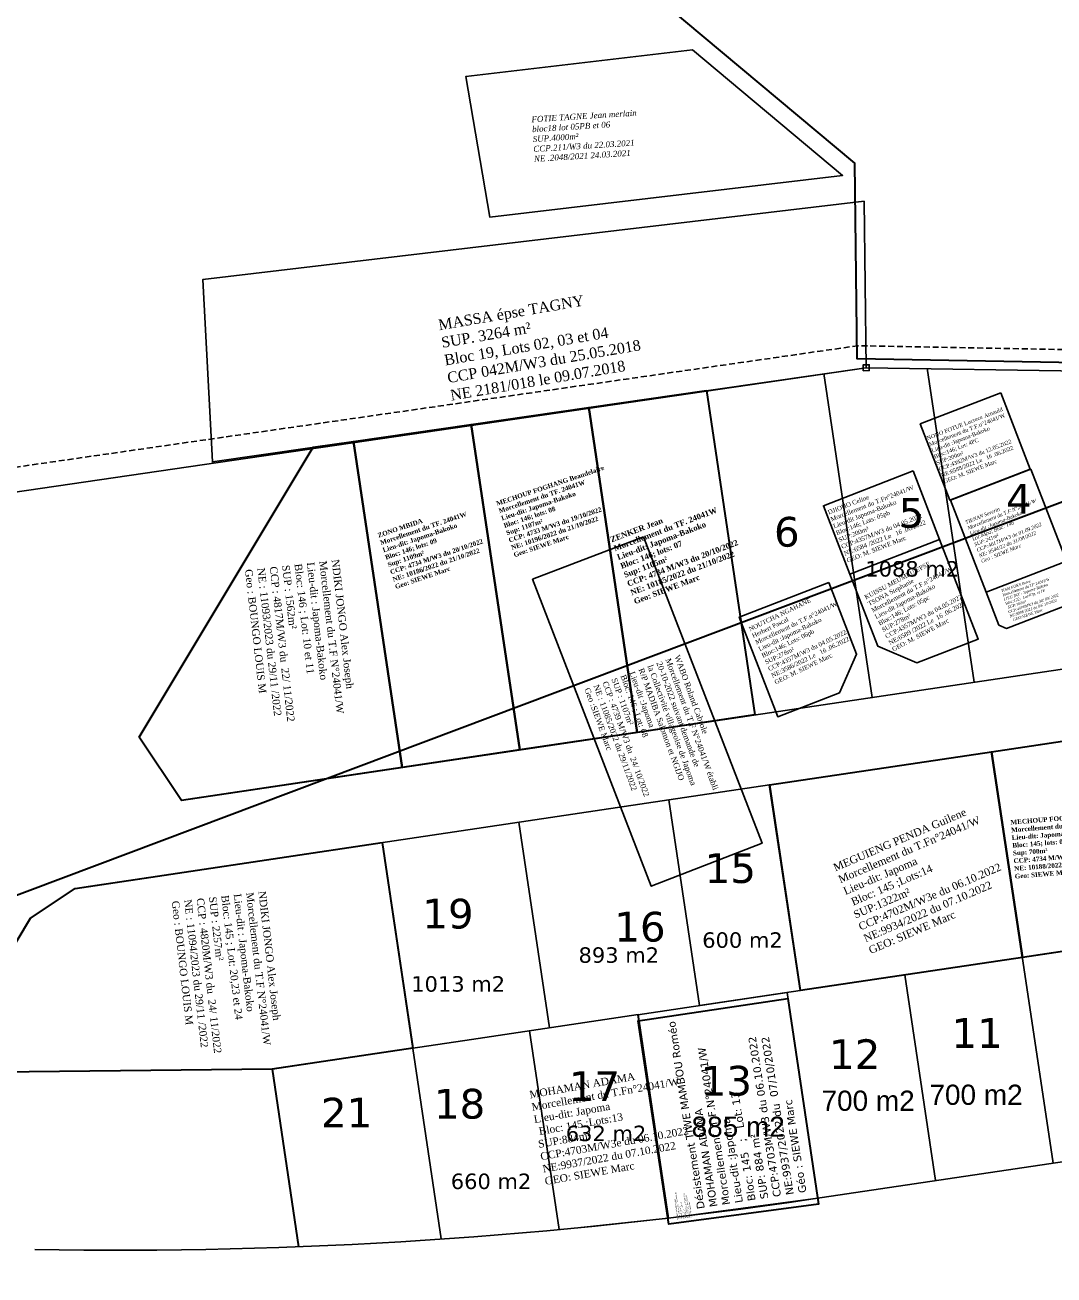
# Model space of a CAD drawing. Header units: millimetres. Extents: x 587399 to 927168, y 438565 to 1444955.
# Drawn here: x 590813.4 to 590986.6, y 444887.9 to 445098.2 of the extents above; entities that cross this region are included whole.
import ezdxf
from ezdxf.enums import TextEntityAlignment as Align

# ---------------------------------------------------------------- set-up
doc = ezdxf.new("R2010")
doc.units = ezdxf.units.MM
doc.header["$LTSCALE"] = 2
doc.linetypes.add('DISCONTINU', pattern=[0.75, 0.5, -0.25])
for name, color, linetype in [('Cotation Surface', 7, 'Continuous'), ('Div_Cont', 1, 'Continuous'), ('DOSENCOURS', 150, 'Continuous'), ('end maj 26 02 2021', 7, 'Continuous'), ('juillet 2022', 7, 'Continuous'), ('LOTISSEMENT', 251, 'Continuous'), ('NUM LOT', 7, 'Continuous'), ('NUMLOT', 7, 'Continuous'), ('Parcelle MAJ', 6, 'Continuous'), ('TF 13164 TF 13163 ET TF 45114 ANNULES', 250, 'Continuous')]:
    doc.layers.add(name, color=color, linetype=linetype)
for name, color, linetype, lineweight in [('Dossiers rejetés', 1, 'Continuous', 30), ('MAJ APRES LE 13.01.2023', 222, 'Continuous', 30), ('Partie gelée', 7, 'Continuous', 20)]:
    doc.layers.add(name, color=color, linetype=linetype, lineweight=lineweight)
doc.styles.add('Arial 1.0', font='arial.ttf', dxfattribs={"width": 0.99, "height": 0.5})
doc.styles.get("Standard").update_dxf_attribs({"font": 'arial.ttf'})
doc.styles.add('Times 1.0', font='times.ttf', dxfattribs={"width": 0.99, "height": 1})
doc.styles.add('Verdana 1.0', font='verdana.ttf', dxfattribs={"width": 0.99, "height": 1})
doc.styles.add('Verdana 1.5', font='verdana.ttf', dxfattribs={"width": 0.99, "height": 7.5})

# ---------------------------------------------------------------- blocks, each defined once
blk = doc.blocks.new('gd06')
blk.add_line((0, 0), (0, 0))
blk.add_lwpolyline([(-0.5, -0.5), (-0.5, 0.5), (0.5, 0.5), (0.5, -0.5)], close=True)
blk = doc.blocks.new('A$C0124305E')
at = {"insert": (-15.4, -26.06), "char_height": 0.7813, "width": 36.2106, "attachment_point": 1, "rotation": 6.1245}
blk.add_mtext('{\\fTimes New Roman|b1|i0|c0|p18;ZENKER Jean\\P\\C1;Morcellement du TF. 24041W\\P\\C256;Lieu-dit: Japoma-Bakoko\\PBloc: 146; lots: 07\\PSup: 1105m²\\PCCP: 4734 M/W3 du 20/10/2022\\PNE: 10185/2022 du 21/10/2022\\P\\C1;Geo: SIEWE Marc}', dxfattribs=at)

msp = doc.modelspace()

# ---------------------------------------------------------------- linework, layer by layer
for p, q in [((591049.852, 445038.988), (590954.998, 445040.571)), ((590953.375, 444992.362), (590948.691, 445004.449)), ((590948.691, 445004.449), (590953.375, 444992.362)), ((590953.375, 444992.362), (590950.501, 444985.839)), ((590953.375, 444992.362), (590950.501, 444985.839)), ((590976.097, 444975.936), (590995.877, 444978.895)), ((590981.273, 444941.321), (590976.097, 444975.936)), ((590976.097, 444975.936), (590986.446, 444906.726)), ((590938.735, 444970.384), (590943.899, 444935.767)), ((590943.899, 444935.767), (590938.736, 444970.384)), ((590943.899, 444935.767), (590938.736, 444970.384)), ((590943.918, 444935.735), (590938.741, 444970.35)), ((591001.053, 444944.279), (590981.273, 444941.321)), ((590981.273, 444941.321), (590943.918, 444935.735))]:
    msp.add_line(p, q)
at = {"color": 232, "lineweight": 30, "flags": 128}
msp.add_lwpolyline([(589619, 444839), (589665, 444789), (589701, 444534), (591315, 445141), (591436, 445058), (592078, 443543), (591745, 440674), (591661, 440379)], dxfattribs=at)
msp.add_lwpolyline([(589619, 444839), (589665, 444789), (589701, 444534), (591315, 445141), (591436, 445058), (592078, 443543), (591745, 440674), (591661, 440379)], dxfattribs=at)
msp.add_lwpolyline([(589619, 444839), (589665, 444789), (589701, 444534), (591315, 445141), (591436, 445058), (592078, 443543), (591745, 440674), (591661, 440379)], dxfattribs=at)
at = {"color": 150, "linetype": 'ByBlock', "lineweight": -3, "ltscale": 0.0014, "flags": 128}
msp.add_lwpolyline([(590925.724, 445094.083), (590951.015, 445072.916), (590891.637, 445065.906), (590887.615, 445089.587)], close=True, dxfattribs=at)
msp.add_lwpolyline([(590925.724, 445094.083), (590951.015, 445072.916), (590891.637, 445065.906), (590887.615, 445089.587)], close=True, dxfattribs=at)
at = {"color": 150, "lineweight": -3, "flags": 128}
msp.add_lwpolyline([(590925.724, 445094.083), (590951.016, 445072.915)], dxfattribs=at)
msp.add_lwpolyline([(590925.724, 445094.083), (590951.016, 445072.915)], dxfattribs=at)
at = {"color": 5, "flags": 128}
for points in [[(590977.636, 445036.353), (590982.614, 445023.51), (590969.075, 445018.262), (590964.097, 445031.106)], [(590962.876, 445023.199), (590967.345, 445011.675), (590952.252, 445005.823), (590947.783, 445017.347)], [(590967.345, 445011.675), (590973.846, 444994.883), (590963.496, 444990.875), (590956.953, 444993.7), (590952.252, 445005.823)], [(590948.693, 445004.445), (590953.375, 444992.362), (590950.501, 444985.839), (590940.114, 444981.816), (590933.609, 444998.6)]]:
    msp.add_lwpolyline(points, close=True, dxfattribs=at)
at = {"color": 7, "flags": 128}
for points in [[(590982.709, 445023.507), (590988.709, 445008.025), (590975.176, 445002.78), (590969.176, 445018.262)], [(590988.709, 445008.025), (590991.208, 445001.578), (590978.602, 444996.692), (590977.316, 444997.26), (590975.176, 445002.78)], [(590988.709, 445008.025), (590991.208, 445001.578), (590978.602, 444996.693), (590977.316, 444997.26), (590975.176, 445002.78)]]:
    msp.add_lwpolyline(points, close=True, dxfattribs=at)
at = {"flags": 128}
for points in [[(590917.524, 445012.1), (590937.473, 444960.532), (590918.82, 444953.316), (590898.837, 445004.973)], [(590941.694, 444935.439), (590946.858, 444900.821), (590921.688, 444897.455), (590916.523, 444931.684)]]:
    msp.add_lwpolyline(points, close=True, dxfattribs=at)
at = {"layer": 'Div_Cont', "color": 4}
for p, q in [((590926.943, 444933.238), (590921.78, 444967.855)), ((590873.492, 444960.653), (590883.439, 444893.96))]:
    msp.add_line(p, q, dxfattribs=at)
at = {"layer": 'Div_Cont'}
for p, q in [((590901.704, 444929.474), (590896.541, 444964.091)), ((590921.704, 444897.456), (590916.597, 444931.695)), ((590903.317, 444895.555), (590898.333, 444928.971)), ((590859.459, 444892.627), (590855.001, 444922.516)), ((590859.459, 444892.627), (590855.001, 444922.516))]:
    msp.add_line(p, q, dxfattribs=at)
at = {"layer": 'DOSENCOURS', "color": 3}
for p, q in [((590643.081, 444995), (590954.998, 445040.571)), ((590954.998, 445040.571), (591063.002, 445038.769))]:
    msp.add_line(p, q, dxfattribs=at)
at = {"layer": 'Dossiers rejetés', "lineweight": 30, "flags": 128}
msp.add_lwpolyline([(591265.136, 445455.647), (591292.014, 445408.277), (591304.987, 445380.749), (591335.978, 445347.262), (591370.521, 445264.526), (591591.499, 445304.44), (591608.749, 445116.241), (591578.944, 444936.369), (591522.003, 444915.223), (591436.947, 444877.41), (591441.096, 444822.125), (591469.757, 444754.412), (591425.908, 444675.656), (591370.164, 444592.699), (591273.017, 444517.158), (591262.763, 444510.846), (591206.464, 444602.089), (591101.464, 444952.089), (591061.464, 445040.089), (590953.466, 445042.089), (590953.074, 445075.007), (590860.574, 445152.399), (590846.464, 445261.089), (591098.464, 445350.089)], close=True, dxfattribs=at)
at = {"layer": 'end maj 26 02 2021'}
for p, q in [((590956.006, 444985.093), (590947.877, 445039.593)), ((590965.275, 445040.475), (590973.154, 444987.65)), ((590936.225, 444982.142), (590928.082, 445036.737)), ((590916.444, 444979.192), (590908.287, 445033.882)), ((590896.663, 444976.242), (590888.491, 445031.027)), ((590876.881, 444973.291), (590868.696, 445028.172)), ((590839.733, 444967.75), (591061.978, 445000.898)), ((590901.704, 444929.474), (590896.541, 444964.091)), ((590961.476, 444938.389), (590966.639, 444903.771)), ((590941.695, 444935.438), (590946.858, 444900.821)), ((590921.704, 444897.456), (590916.597, 444931.695)), ((590903.317, 444895.555), (590898.333, 444928.971)), ((590859.459, 444892.627), (590855.001, 444922.516)), ((590946.065, 444900.703), (591093.951, 444922.76))]:
    msp.add_line(p, q, dxfattribs=at)
at = {"layer": 'end maj 26 02 2021', "linetype": 'ByBlock', "ltscale": 0.0014}
for p, q in [((590921.78, 444967.855), (590938.735, 444970.384)), ((590926.943, 444933.238), (590921.78, 444967.855)), ((590943.899, 444935.767), (590926.943, 444933.238)), ((590900.881, 444929.351), (590916.597, 444931.695)), ((590916.597, 444931.695), (590921.704, 444897.456)), ((590887.426, 444927.344), (590900.881, 444929.351)), ((590869.984, 444924.743), (590887.426, 444927.344)), ((590855.059, 444922.517), (590869.984, 444924.743)), ((590859.517, 444892.63), (590855.059, 444922.517)), ((590855.059, 444922.517), (590859.517, 444892.63)), ((590921.704, 444897.456), (590906.437, 444895.813))]:
    msp.add_line(p, q, dxfattribs=at)
at = {"layer": 'end maj 26 02 2021', "color": 4}
msp.add_line((590926.943, 444933.238), (590921.78, 444967.855), dxfattribs=at)
at = {"layer": 'end maj 26 02 2021', "color": 150, "flags": 128}
msp.add_lwpolyline([(590954.658, 445068.571), (590954.998, 445040.571), (590844.948, 445024.701), (590843.348, 445055.421)], close=True, dxfattribs=at)
msp.add_lwpolyline([(590954.658, 445068.571), (590954.998, 445040.571), (590844.948, 445024.701), (590843.348, 445055.421)], close=True, dxfattribs=at)
msp.add_lwpolyline([(590954.658, 445068.571), (590954.998, 445040.571), (590844.948, 445024.701), (590843.348, 445055.421)], close=True, dxfattribs=at)
msp.add_lwpolyline([(590954.658, 445068.571), (590954.998, 445040.571), (590844.948, 445024.701), (590843.348, 445055.421)], close=True, dxfattribs=at)
at = {"layer": 'end maj 26 02 2021', "flags": 128}
msp.add_lwpolyline([(590821.841, 444952.949), (590824.397, 444953.33), (590921.78, 444967.855)], dxfattribs=at)
at = {"layer": 'LOTISSEMENT'}
msp.add_arc((590829.525, 445682.06), 790, 268.951471, 278.483143, dxfattribs=at)
msp.add_arc((590829.525, 445682.06), 790, 268.951471, 278.483143, dxfattribs=at)
at = {"layer": 'MAJ APRES LE 13.01.2023', "lineweight": 30}
msp.add_line((590832.618, 444978.398), (590861.916, 445027.194), dxfattribs=at)
at = {"layer": 'MAJ APRES LE 13.01.2023', "lineweight": 30, "flags": 128}
for points in [[(590868.696, 445028.172), (590876.881, 444973.291), (590839.733, 444967.75), (590832.618, 444978.398), (590861.916, 445027.194)], [(590873.492, 444960.653), (590878.655, 444926.036), (590855.001, 444922.516), (590798.713, 444921.928), (590814.322, 444947.925), (590821.841, 444952.949)]]:
    msp.add_lwpolyline(points, close=True, dxfattribs=at)
at = {"layer": 'Parcelle MAJ', "color": 6, "lineweight": 30, "flags": 128}
for points in [[(590928.082, 445036.737), (590936.225, 444982.142), (590916.444, 444979.192), (590908.287, 445033.882), (590928.082, 445036.737)], [(590908.287, 445033.882), (590916.444, 444979.192), (590896.663, 444976.242), (590888.491, 445031.027), (590908.287, 445033.882)], [(590888.491, 445031.027), (590896.663, 444976.242), (590876.881, 444973.291), (590868.696, 445028.172), (590888.491, 445031.027)], [(590995.877, 444978.895), (591001.053, 444944.279), (590981.273, 444941.321), (590976.097, 444975.936), (590995.877, 444978.895)]]:
    msp.add_lwpolyline(points, dxfattribs=at)
for points in [[(590976.1, 444975.94), (590981.273, 444941.321), (590943.918, 444935.735), (590938.736, 444970.384)], [(590941.79, 444934.395), (590946.954, 444899.777), (590921.784, 444896.411), (590916.619, 444930.64)]]:
    msp.add_lwpolyline(points, close=True, dxfattribs=at)
at = {"layer": 'Partie gelée'}
msp.add_line((590941.695, 444935.438), (590946.858, 444900.821), dxfattribs=at)
at = {"layer": 'TF 13164 TF 13163 ET TF 45114 ANNULES', "linetype": 'DISCONTINU', "lineweight": -3, "flags": 128}
msp.add_lwpolyline([(591061.53, 445042.266), (591101.53, 444954.266), (591206.53, 444604.266), (591351.53, 444369.266), (591516.53, 444349.266), (591656.53, 444287.266), (591901.53, 444294.266), (592206.53, 444362.266), (592496.53, 444369.266), (592650.88, 444526.026), (592816.53, 444694.266), (593031.53, 444354.266), (593267.69, 444041.63), (593177.687, 443861.628), (592952.69, 443676.63), (592895.57, 443501.91), (592952.38, 443543.41), (593005.3, 443527.87), (593026.636, 443499.05), (593056.38, 443449.49), (593133.96, 443493.33), (593165.2, 443554.79), (593264.07, 443591.37), (593375.556, 443584.47), (593418.33, 443582.62), (593465.53, 443558.02), (593485.907, 443471.51), (593335.65, 443462.93), (593055.16, 443327.94), (593105.66, 443176.17), (593120.37, 443175.55), (593137, 443125.57), (593160.73, 443133.47), (593178.09, 443081.28), (593268.23, 443111.28), (593357.91, 442841.81), (593125.015, 442764.307), (592879.692, 442886.629), (592546.53, 442854.266), (592306.53, 442877.266), (592046.53, 442969.266), (591861.53, 443024.266), (591706.53, 443084.266), (591466.53, 443169.266), (591185.53, 443254.266), (590892.53, 443334.266), (590652.53, 443379.266), (590350.53, 443417.266), (590111.56, 443389.826), (590073.83, 443474.166), (590006.29, 443648.326), (589927.63, 443844.616), (590031.73, 444321.016), (590094.72, 444687.696), (590075.84, 444942.176), (590369.53, 444992.266), (590641.53, 444999.266), (590953.53, 445044.266), (591061.53, 445042.266)], dxfattribs=at)
msp.add_lwpolyline([(591061.53, 445042.266), (591101.53, 444954.266), (591206.53, 444604.266), (591351.53, 444369.266), (591516.53, 444349.266), (591656.53, 444287.266), (591901.53, 444294.266), (592206.53, 444362.266), (592496.53, 444369.266), (592650.88, 444526.026), (592816.53, 444694.266), (593031.53, 444354.266), (593267.69, 444041.63), (593177.687, 443861.628), (592952.69, 443676.63), (592895.57, 443501.91), (592952.38, 443543.41), (593005.3, 443527.87), (593026.636, 443499.05), (593056.38, 443449.49), (593133.96, 443493.33), (593165.2, 443554.79), (593264.07, 443591.37), (593375.556, 443584.47), (593418.33, 443582.62), (593465.53, 443558.02), (593485.907, 443471.51), (593335.65, 443462.93), (593055.16, 443327.94), (593105.66, 443176.17), (593120.37, 443175.55), (593137, 443125.57), (593160.73, 443133.47), (593178.09, 443081.28), (593268.23, 443111.28), (593357.91, 442841.81), (593125.015, 442764.307), (592879.692, 442886.629), (592546.53, 442854.266), (592306.53, 442877.266), (592046.53, 442969.266), (591861.53, 443024.266), (591706.53, 443084.266), (591466.53, 443169.266), (591185.53, 443254.266), (590892.53, 443334.266), (590652.53, 443379.266), (590350.53, 443417.266), (590111.56, 443389.826), (590073.83, 443474.166), (590006.29, 443648.326), (589927.63, 443844.616), (590031.73, 444321.016), (590094.72, 444687.696), (590075.84, 444942.176), (590369.53, 444992.266), (590641.53, 444999.266), (590953.53, 445044.266), (591061.53, 445042.266)], dxfattribs=at)

# ---------------------------------------------------------------- block references
at = {"color": 5, "rotation": 0.1048499989840156}
msp.add_blockref('gd06', (590954.998, 445040.571), dxfattribs=at)
at = {"xscale": 1.221304606306339, "yscale": 1.221304606306339, "zscale": 1.221304606306339, "rotation": 14.64998849867455}
msp.add_blockref('A$C0124305E', (590921.951, 445047.605), dxfattribs=at)

# ---------------------------------------------------------------- texts
at = {"attachment_point": 1}
for s, insert, char_height, width, rotation in [('{\\fTimes New Roman|b0|i0|c0|p18;NONO FOTUE Lucrece Arnauld\\P\\C1;Morcellement du T.F.n°24041/W\\C256;\\PLieu-dit :Japoma-Bakoko\\PBloc:146; Lot: 4PC^I^I^I\\PSUP:200m²\\PCCP:4392M/W3 du 12.05.2022\\PNE:6588/2022 Le   16 .06.2022\\P\\C1;GEO: M. SIEWE Marc}', (590965.068, 445028.983), 0.66929, 20.02859, 21.32143), ('{\\fTimes New Roman|b1|i0|c0|p18;MECHOUP FOGHANG Beaudelaire\\P\\C1;Morcellement du TF. 24041W\\P\\C256;Lieu-dit: Japoma-Bakoko\\PBloc: 146; lots: 08\\PSup: 1107m²\\PCCP: 4733 M/W3 du 19/10/2022\\PNE: 10196/2022 du 21/10/2022\\P\\C1;Geo: SIEWE Marc}', (590892.625, 445018.046), 0.78129, 36.21065, 18.67247), ('{\\fTimes New Roman|b1|i0|c0|p18;ZONO MBIDA\\P\\C1;Morcellement du TF. 24041W\\P\\C256;Lieu-dit: Japoma-Bakoko\\PBloc: 146; lots: 09\\PSup: 1109m²\\PCCP: 4734 M/W3 du 20/10/2022\\PNE: 10186/2022 du 21/10/2022\\P\\C1;Geo: SIEWE Marc}', (590872.667, 445012.69), 0.78129, 36.21065, 18.67247), ('{\\fTimes New Roman|b0|i0|c186|p18;KUISSU MEUMEU EPSE\\PTSONA Stephanie\\P\\C1;Morcellement du T.F\\fTimes New Roman|b0|i0|c0|p18;.\\fTimes New Roman|b0|i0|c186|p18;n°24041/W\\P\\C256;Lieu-dit Japoma-Bakoko\\PBloc:146; Lots: 05pc^I^I^I\\PSUP:278m²\\PCCP:4357M/W3 du 04.05.2022\\PNE:6589 /2022 Le  16 .06.2022\\P\\C1;GEO: M. SIEWE Marc}', (590954.588, 445002.21), 0.74366, 28.1103, 27.93361), ('{\\fTimes New Roman|b0|i1|c0|p18;TIAM FOKA Brice\\P\\C1;Morcellement du TF:24041/W\\C256;\\PLIEU DIT : Japoma-Bakoko\\PBloc:122;  Lot:07p, et 18   \\P SUP:100m²\\PCCP:4688MW3 du 30/ 09/ 2022\\PNE:9806 2022 du 04/ 10/2022   \\P\\C1;  GEO:SIEWE Marc}', (590977.609, 445003.209), 0.45, 33.08188, 18.94127), ('{\\fTimes New Roman|b0|i0|c0|p18;NOUTCHA NGAHANE \\PHerbert Pascal \\P\\C1;Morcellement du T.F.n°24041/W\\C256;\\PLieu-dit :Japoma-Bakoko\\PBloc:146; Lots: 06pb^I^I^I\\PSUP:278m²\\PCCP:4357M/W3 du 04.05.2022\\PNE:3586/2022 Le   16 .06.2022\\P\\C1;GEO: M. SIEWE Marc}', (590935.127, 444996.863), 0.74366, 21.86357, 25.80339), ('{\\fTimes New Roman|b0|i0|c186|p18;MEGUIENG PENDA Guilene\\P\\C1;Morcellement du T.Fn%%D24041/W\\P\\C256;Lieu-dit: Japoma \\P Bloc: 145 ;Lots:14\\C1;\\P\\C256;SUP:1322m²\\PCCP:4702M/W3e du 06.10.2022\\PNE:9934/2022 du 07.10.2022\\P\\C1;GEO: SIEWE Marc}', (590949.276, 444956.979), 1.29663, 44.01203, 23.21706), ('{\\fTimes New Roman|b1|i0|c0|p18;MECHOUP FOGHANG Beaudelaire\\P\\C1;Morcellement du TF. 24041W\\P\\C256;Lieu-dit: Japoma-Bakoko\\PBloc: 145; lots: 09\\PSup: 700m²\\PCCP: 4734 M/W3 du 20/10/2022\\PNE: 10188/2022 du 21/10/2022\\P\\C1;Geo: SIEWE Marc}', (590979.25, 444964.453), 0.78129, 36.21065, 4.50029), ('{\\fTimes New Roman|b0|i0|c0|p18;MOHAMAN ADAMA\\P\\C1;Morcellement du T.Fn%%D24041/W\\P\\C256;Lieu-dit: Japoma \\P Bloc: 145 ;Lots:13\\C1;\\P\\C256;SUP:884m²\\PCCP:4703M/W3e du 06.10.2022\\PNE:9937/2022 du 07.10.2022\\P\\C5;GEO: SIEWE Marc}', (590898.206, 444918.838), 1.26656, 42.99142, 10.02295)]:
    msp.add_mtext(s, dxfattribs=dict(at, insert=insert, char_height=char_height, width=width, rotation=rotation))
at = {"color": 5, "insert": (590948.431, 445016.541), "char_height": 0.74366, "width": 22.25399, "attachment_point": 1, "rotation": 21.32143}
msp.add_mtext('{\\fTimes New Roman|b0|i0|c0|p18;DJIOHO Celine\\P\\C1;Morcellement du T.Fn°24041/W\\P\\C256;Lieu-dit Japoma-Bakoko\\PBloc:146; Lots: 05pb^I^I^I\\PSUP:200m²\\PCCP:4357M/W3 du 04.05.2022\\PNE:6584 /2022 Le   16 .06.2022\\P\\C1;GEO: M. SIEWE Marc}', dxfattribs=at)
at = {"color": 3, "insert": (590923.594, 444992.342), "char_height": 0.96668, "width": 72.28644, "attachment_point": 1, "rotation": 290.08497}
msp.add_mtext('{\\fTimes New Roman|b0|i0|c0|p18;WABO Roland Cabrole\\P\\C1;Morcellement du T.F N°24041/W établi \\P20-10-2022 suivant demande de \\Pla Collectivité villageoise de Japoma\\PR/P MADIBA Salomon et NGIJO\\P\\C256;Lieu-dit :Japoma\\PBloc: 146 ; Lot: 08\\PSUP : 1107m²\\PCCP : 4739 M/W3 du  24/ 10/2022\\PNE : 11085/2022 du 29/11/2022\\P\\C1;Geo :SIEWE Marc}', dxfattribs=at)
at = {"color": 7, "width": 104.35694, "attachment_point": 1, "rotation": 98.98134}
for s, insert, char_height in [('{\\fVerdana|b0|i0|c0|p34;\\C1;Désistement TIWE MAMBOU Roméo\\P\\C7;MOHAMAN ADAMA\\P\\C1;Morcellement  T.F.N°24041/W\\P\\C7;Lieu-dit :Japoma\\PBloc: 145   ;   Lot: 13\\PSUP: 884 m²\\PCCP:4703M/W3 du 06.10.2022\\PNE:9937/2022 du  07/10/2022\\P\\C1;Géo : SIEWE Marc}', (590926.54, 444898.884), 1.3), ('{\\fVerdana|b0|i0|c0|p34;\\C2;M. TIWE MAMBOU Roméo\\P Morcellement du T.F.N°24041/W\\PLieu-dit :Japoma\\PBloc: 145   ;   Lot: 13\\PSUP:884 m²\\PCCP:4392M/W3 du 18.05.2022\\PNE:6224/22 du  01/06/2022\\PGéo : M. SIEWE Marc}', (590923.213, 444897.183), 0.2)]:
    msp.add_mtext(s, dxfattribs=dict(at, insert=insert, char_height=char_height))
at = {"layer": 'Cotation Surface', "color": 6, "style": 'Verdana 1.5', "width": 0.99}
msp.add_text('600 m2', height=2.6, dxfattribs=at).set_placement((590934.162, 444944.253), align=Align.MIDDLE_CENTER)
at = {"layer": 'Cotation Surface', "color": 5, "style": 'Verdana 1.5', "width": 0.99}
for s, p in [('893 m2', (590913.346, 444941.726)), ('1013 m2', (590886.305, 444936.867)), ('632 m2', (590911.201, 444911.713)), ('660 m2', (590891.841, 444903.651))]:
    msp.add_text(s, height=2.6, dxfattribs=at).set_placement(p, align=Align.MIDDLE_CENTER)
at = {"layer": 'Cotation Surface', "style": 'Arial 1.0', "width": 0.99}
msp.add_text('885 m2', height=3.4, dxfattribs=at).set_placement((590933.442, 444912.836), align=Align.MIDDLE_CENTER)
msp.add_text('885 m2', height=3.4, dxfattribs=at).set_placement((590933.442, 444912.836), align=Align.MIDDLE_CENTER)
at = {"layer": 'end maj 26 02 2021', "style": 'Verdana 1.0', "width": 0.99}
for s, p in [('4', (590980.688, 445018.486)), ('5', (590962.595, 445016.113)), ('6', (590941.624, 445012.957)), ('19', (590884.593, 444948.693)), ('16', (590916.9, 444946.501)), ('11', (590973.655, 444928.605)), ('12', (590953.054, 444925.091)), ('17', (590909.259, 444919.675)), ('13', (590931.446, 444920.572)), ('21', (590867.535, 444915.254)), ('18', (590886.549, 444916.705))]:
    msp.add_text(s, height=5, dxfattribs=at).set_placement(p, align=Align.MIDDLE)
at = {"layer": 'end maj 26 02 2021', "color": 5, "style": 'Verdana 1.5', "width": 0.99}
for s, p in [('1088 m2', (590962.732, 445006.72)), ('893 m2', (590913.346, 444941.726)), ('1013 m2', (590886.305, 444936.867)), ('632 m2', (590911.201, 444911.713)), ('660 m2', (590891.841, 444903.651))]:
    msp.add_text(s, height=2.6, dxfattribs=at).set_placement(p, align=Align.MIDDLE_CENTER)
at = {"layer": 'end maj 26 02 2021', "color": 2, "style": 'Verdana 1.0', "width": 0.99}
msp.add_text('15', height=5, dxfattribs=at).set_placement((590932.121, 444956.315), align=Align.MIDDLE)
at = {"layer": 'end maj 26 02 2021', "color": 6, "style": 'Verdana 1.5', "width": 0.99}
msp.add_text('600 m2', height=2.6, dxfattribs=at).set_placement((590934.162, 444944.253), align=Align.MIDDLE_CENTER)
at = {"layer": 'end maj 26 02 2021', "style": 'Arial 1.0', "width": 0.99}
for p in [(590973.475, 444918.216), (590973.475, 444918.216), (590955.31, 444917.208), (590955.31, 444917.208)]:
    msp.add_text('700 m2', height=3.4, dxfattribs=at).set_placement(p, align=Align.MIDDLE_CENTER)
at = {"layer": 'end maj 26 02 2021', "color": 7, "linetype": 'ByBlock', "insert": (590898.612, 445082.861), "char_height": 1, "width": 21.8403, "attachment_point": 1, "rotation": 3.59939}
msp.add_mtext('{\\fTimes New Roman|b0|i1|c0|p18;FOTIE TAGNE Jean merlain\\Pbloc18 lot 05PB et 06\\PSUP.4000m²\\PCCP.211/W3 du 22.03.2021\\PNE .2048/2021 24.03.2021}', dxfattribs=at)
msp.add_mtext('{\\fTimes New Roman|b0|i1|c0|p18;FOTIE TAGNE Jean merlain\\Pbloc18 lot 05PB et 06\\PSUP.4000m²\\PCCP.211/W3 du 22.03.2021\\PNE .2048/2021 24.03.2021}', dxfattribs=at)
msp.add_mtext('{\\fTimes New Roman|b0|i1|c0|p18;FOTIE TAGNE Jean merlain\\Pbloc18 lot 05PB et 06\\PSUP.4000m²\\PCCP.211/W3 du 22.03.2021\\PNE .2048/2021 24.03.2021}', dxfattribs=at)
msp.add_mtext('{\\fTimes New Roman|b0|i1|c0|p18;FOTIE TAGNE Jean merlain\\Pbloc18 lot 05PB et 06\\PSUP.4000m²\\PCCP.211/W3 du 22.03.2021\\PNE .2048/2021 24.03.2021}', dxfattribs=at)
at = {"layer": 'end maj 26 02 2021', "color": 150, "linetype": 'ByBlock', "lineweight": -3, "ltscale": 0.0014, "insert": (590882.825, 445048.631), "char_height": 1.800503, "width": 102.19932, "attachment_point": 1, "rotation": 9.69693, "style": 'Times 1.0'}
msp.add_mtext('{\\C256;MASSA épse TAGNY \\P\\fTimes New Roman|b0|i0|c186|p18;SUP. \\fTimes New Roman|b0|i0|c0|p18;3264\\fTimes New Roman|b0|i0|c186|p18; m²\\PBloc \\fTimes New Roman|b0|i0|c0|p18;19\\fTimes New Roman|b0|i0|c186|p18;, Lot\\fTimes New Roman|b0|i0|c0|p18;s\\fTimes New Roman|b0|i0|c186|p18; \\fTimes New Roman|b0|i0|c0|p18;02, 03 et 04\\fTimes New Roman|b0|i0|c186|p18;\\PCCP 042M/W3 du 25.05.2018\\PNE\\fTimes New Roman|b0|i0|c0|p18; 2181/018 le 09.07.2018\\fTimes New Roman|b0|i0|c186|p18; }', dxfattribs=at)
msp.add_mtext('{\\C256;MASSA épse TAGNY \\P\\fTimes New Roman|b0|i0|c186|p18;SUP. \\fTimes New Roman|b0|i0|c0|p18;3264\\fTimes New Roman|b0|i0|c186|p18; m²\\PBloc \\fTimes New Roman|b0|i0|c0|p18;19\\fTimes New Roman|b0|i0|c186|p18;, Lot\\fTimes New Roman|b0|i0|c0|p18;s\\fTimes New Roman|b0|i0|c186|p18; \\fTimes New Roman|b0|i0|c0|p18;02, 03 et 04\\fTimes New Roman|b0|i0|c186|p18;\\PCCP 042M/W3 du 25.05.2018\\PNE\\fTimes New Roman|b0|i0|c0|p18; 2181/018 le 09.07.2018\\fTimes New Roman|b0|i0|c186|p18; }', dxfattribs=at)
msp.add_mtext('{\\C256;MASSA épse TAGNY \\P\\fTimes New Roman|b0|i0|c186|p18;SUP. \\fTimes New Roman|b0|i0|c0|p18;3264\\fTimes New Roman|b0|i0|c186|p18; m²\\PBloc \\fTimes New Roman|b0|i0|c0|p18;19\\fTimes New Roman|b0|i0|c186|p18;, Lot\\fTimes New Roman|b0|i0|c0|p18;s\\fTimes New Roman|b0|i0|c186|p18; \\fTimes New Roman|b0|i0|c0|p18;02, 03 et 04\\fTimes New Roman|b0|i0|c186|p18;\\PCCP 042M/W3 du 25.05.2018\\PNE\\fTimes New Roman|b0|i0|c0|p18; 2181/018 le 09.07.2018\\fTimes New Roman|b0|i0|c186|p18; }', dxfattribs=at)
msp.add_mtext('{\\C256;MASSA épse TAGNY \\P\\fTimes New Roman|b0|i0|c186|p18;SUP. \\fTimes New Roman|b0|i0|c0|p18;3264\\fTimes New Roman|b0|i0|c186|p18; m²\\PBloc \\fTimes New Roman|b0|i0|c0|p18;19\\fTimes New Roman|b0|i0|c186|p18;, Lot\\fTimes New Roman|b0|i0|c0|p18;s\\fTimes New Roman|b0|i0|c186|p18; \\fTimes New Roman|b0|i0|c0|p18;02, 03 et 04\\fTimes New Roman|b0|i0|c186|p18;\\PCCP 042M/W3 du 25.05.2018\\PNE\\fTimes New Roman|b0|i0|c0|p18; 2181/018 le 09.07.2018\\fTimes New Roman|b0|i0|c186|p18; }', dxfattribs=at)
at = {"layer": 'juillet 2022', "color": 7, "insert": (590971.585, 445014.787), "char_height": 0.6044, "width": 473.41197, "attachment_point": 1, "rotation": 22.13386}
msp.add_mtext('{\\fTimes New Roman|b0|i1|c0|p18;TIENAN Severin \\P\\C1;Morcellement du T.F.N°24041/W\\P\\C7;Lieu-dit :Japoma-Bakoko\\PLot:04pa; Bloc: 146\\PSUP:241m²\\PCCP:4617M/W3 du 01.09.2022\\PNE: 8544/22 du 31/08/2022\\PGeo : SIEWE Marc}', dxfattribs=at)
at = {"layer": 'MAJ APRES LE 13.01.2023', "lineweight": 30, "char_height": 1.25875, "width": 34.99008, "attachment_point": 1, "rotation": 276.50288}
for s, insert in [('{\\fTimes New Roman|b0|i0|c0|p18;NDIKI JONGO Alex Joseph \\P\\C1;Morcellement du T.F N°24041/W     \\P\\C256;Lieu-dit : Japoma-Bakoko\\PBloc: 146 ; Lot: 10 et 11\\PSUP : 1562m²\\PCCP : 4817M/W3 du  22/ 11/2022\\PNE : 11093/2023 du 29/11 /2022\\P\\C1;Geo : BOUNGO LOUIS M}', (590866.26, 445008.385)), ('{\\fTimes New Roman|b0|i0|c0|p18;NDIKI JONGO Alex Joseph \\P\\C1;Morcellement du T.F N°24041/W     \\P\\C256;Lieu-dit : Japoma-Bakoko\\PBloc: 145 ; Lot: 20,23 et 24\\PSUP : 2257m²\\PCCP : 4820M/W3 du  24/ 11/2022\\PNE : 11094/2023 du 29/11 /2022\\P\\C1;Geo : BOUNGO LOUIS M}', (590853.94, 444952.581))]:
    msp.add_mtext(s, dxfattribs=dict(at, insert=insert))
at = {"layer": 'NUM LOT', "style": 'Verdana 1.0', "width": 0.99}
for s, p in [('19', (590884.593, 444948.693)), ('16', (590916.9, 444946.501)), ('17', (590909.259, 444919.675)), ('21', (590867.535, 444915.254)), ('18', (590886.549, 444916.705))]:
    msp.add_text(s, height=5, dxfattribs=at).set_placement(p, align=Align.MIDDLE)
at = {"layer": 'NUMLOT', "color": 2, "style": 'Verdana 1.0', "width": 0.99}
msp.add_text('15', height=5, dxfattribs=at).set_placement((590932.121, 444956.315), align=Align.MIDDLE)
at = {"layer": 'NUMLOT', "style": 'Verdana 1.0', "width": 0.99}
msp.add_text('13', height=5, dxfattribs=at).set_placement((590931.446, 444920.572), align=Align.MIDDLE)

doc.saveas('drawing.dxf')
